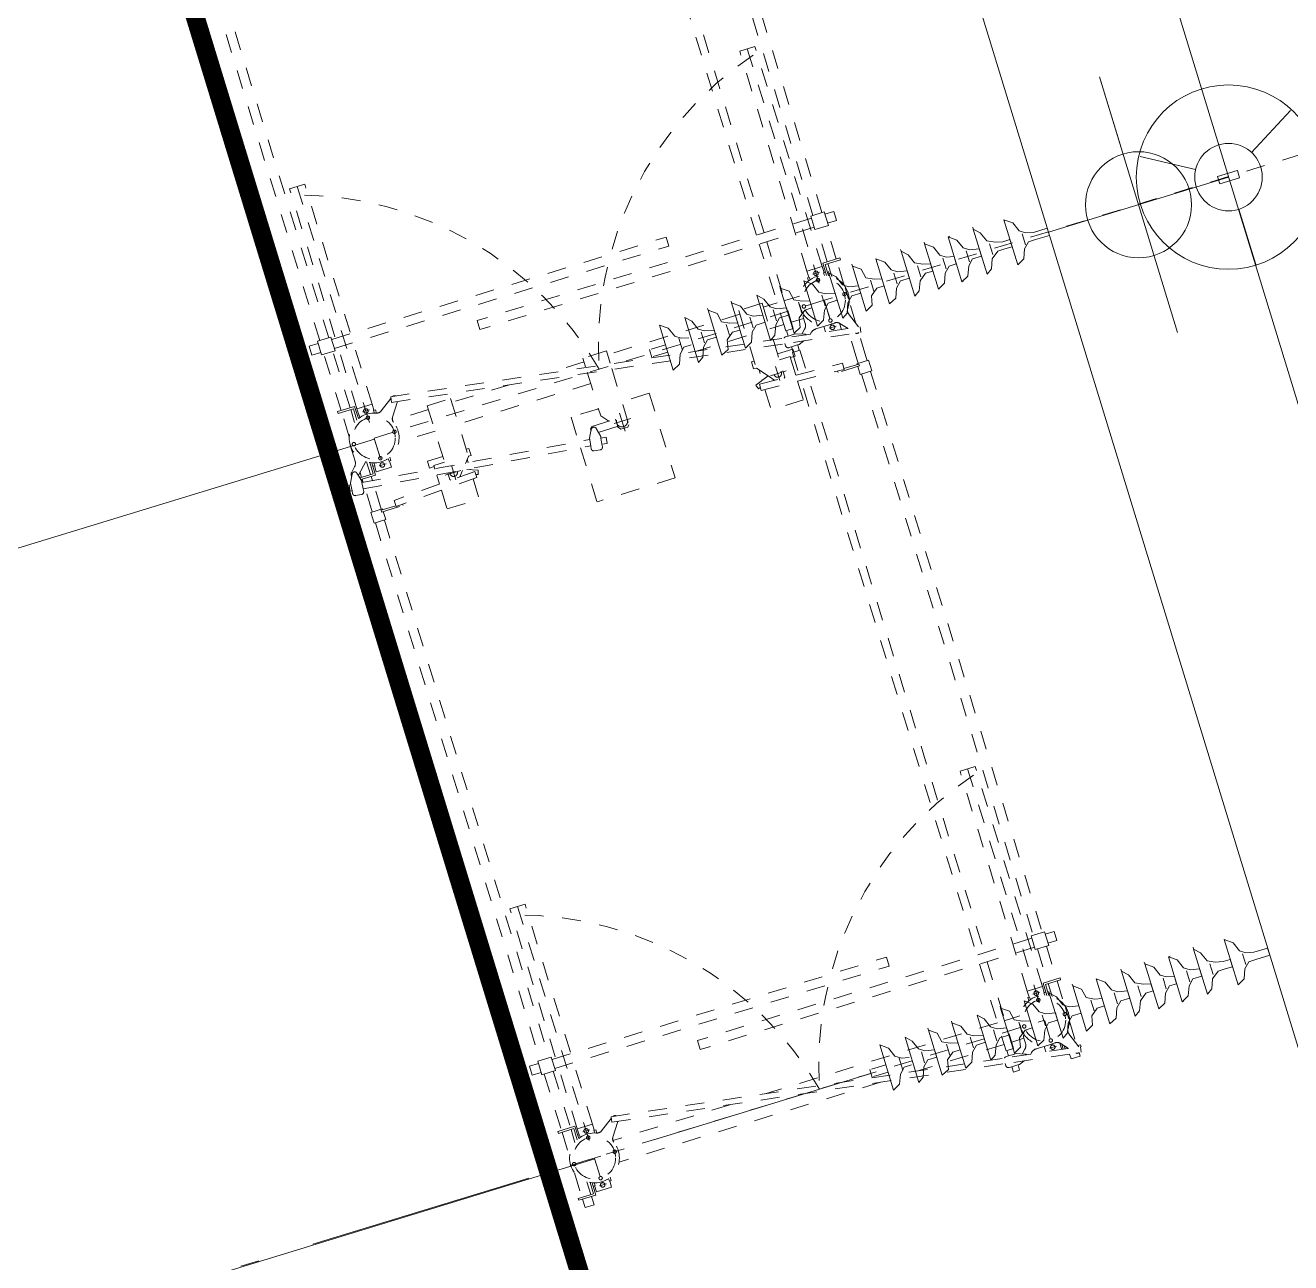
# Model space of a CAD drawing. Header units: metres. Extents: x 0 to 551036, y 0 to 1845929.
# Drawn here: x 547424.54 to 547431.26, y 1841944.17 to 1841950.75 of the extents above; entities that cross this region are included whole.
import ezdxf
from ezdxf.enums import TextEntityAlignment as Align

# ---------------------------------------------------------------- set-up
doc = ezdxf.new("R2010")
doc.units = ezdxf.units.M
doc.header["$MEASUREMENT"] = 0
for name, pattern in [('02 Xref HH1 MBXD$0$HIDDEN', [0.375, 0.25, -0.125]), ('02 Xref HH1 NDK$0$HIDDEN', [0.375, 0.25, -0.125]), ('02 Xref KB1 MBTB$0$DASHED2', [0.375, 0.25, -0.125]), ('02 Xref KB1 MBTB$0$HIDDEN', [0.375, 0.25, -0.125]), ('02 Xref Nha dieu hanh$0$ACAD_ISO10W100', [18, 12, -3, 0, -3])]:
    doc.linetypes.add(name, pattern=pattern)
doc.layers.get('Defpoints').update_dxf_attribs({"lineweight": 0})
doc.layers.add('_0', color=7, linetype='Continuous', lineweight=0)
doc.layers.add('Level 49', color=7, linetype='Continuous', lineweight=0)
doc.styles.get("Standard").update_dxf_attribs({"font": '', "height": 4})
doc.styles.add('SXHZ', font='simplex.shx', dxfattribs={"width": 0.6, "bigfont": 'bigfont.shx'})
doc.styles.get('Standard').set_extended_font_data('.VnArial')
doc.dimstyles.new('ISO-25-Linear', dxfattribs={"dimscale": 300, "dimtxt": 2.5, "dimasz": 2.5, "dimexe": 1.5, "dimexo": 1.5, "dimgap": 1.5, "dimtad": 1, "dimdec": 0, "dimdsep": 46, "dimtxsty": 'SXHZ', "dimcen": 3, "dimclrt": 1, "dimaunit": 1, "dimadec": 0, "dimazin": 0, "dimtp": 0.06, "dimtfac": 0.5, "dimtdec": 0, "dimtmove": 2, "dimatfit": 3, "dimfxl": 1, "dimtolj": 1, "dimarcsym": 0})

# ---------------------------------------------------------------- blocks, each defined once
blk = doc.blocks.new('02 Xref KB1 MBTB$0$X220 NC')
at = {"color": 0, "linetype": 'ByBlock', "lineweight": -2}
for p, q in [((37516403, -1534182), (37516403, -1374182)), ((37526403, -1534182), (37526403, -1374182))]:
    blk.add_line(p, q, dxfattribs=at)
at = {"flags": 128}
for points in [[(37521403, -1450899), (37521403, -1447081), (37521403, -1461283)], [(37526403, -1454182), (37516403, -1454182)]]:
    blk.add_lwpolyline(points, dxfattribs=at)
blk = doc.blocks.new('02 Xref KB1 MBTB$0$CSV220')
at = {"color": 0, "linetype": 'ByBlock', "lineweight": -2}
for p, q in [((5325420, 223916), (5322804, 225437)), ((5328528, 223906), (5331162, 225437)), ((5326419, 223215), (5326426, 223222)), ((5326419, 222815), (5326419, 223215)), ((5326426, 223222), (5327516, 223222)), ((5326971, 223222), (5326971, 222808)), ((5327516, 223222), (5327523, 223215)), ((5327523, 222815), (5327523, 223215)), ((5326419, 222815), (5326426, 222808)), ((5326426, 222808), (5327516, 222808)), ((5327516, 222808), (5327523, 222815)), ((5326995, 221221), (5326995, 218156))]:
    blk.add_line(p, q, dxfattribs=at)
for radius in [4899, 1794]:
    blk.add_circle((5326971, 223015), radius, dxfattribs=at)
blk = doc.blocks.new('ylp1')
at = {"color": 251, "linetype": '02 Xref HH1 NDK$0$HIDDEN', "lineweight": -2, "ltscale": 2000}
for p, q in [((1205986, 3175891, 0), (1205975, 3175792, 0)), ((1206324, 3175855, 0), (1205986, 3175891, 0)), ((1166415, 3175298, 0), (1166415, 3174348, 0)), ((1166515, 3175298, 0), (1166415, 3175298, 0)), ((1166515, 3175298, 0), (1166515, 3174448, 0)), ((1170132, 3175298, 0), (1170132, 3174448, 0)), ((1170132, 3175298, 0), (1170232, 3175298, 0)), ((1170232, 3175298, 0), (1170232, 3174348, 0)), ((1173364, 3174473, 0), (1173364, 3175223, 0)), ((1173364, 3175223, 0), (1174114, 3175223, 0)), ((1173489, 3175723, 0), (1173489, 3175223, 0)), ((1173489, 3175723, 0), (1173989, 3175723, 0)), ((1173989, 3175723, 0), (1173989, 3175223, 0)), ((1174114, 3174473, 0), (1174114, 3175223, 0)), ((1205682, 3175683, 0), (1205647, 3175365, 0)), ((1205913, 3175195, 0), (1205771, 3175210, 0)), ((1205978, 3175792, 0), (1205836, 3175807, 0)), ((1206311, 3175755, 0), (1205978, 3175792, 0)), ((1206391, 3175744, 0), (1206309, 3175753, 0)), ((1206324, 3175855, 0), (1206313, 3175755, 0)), ((1206624, 3175224, 0), (1206328, 3175150, 0)), ((1206740, 3175574, 0), (1206393, 3175746, 0)), ((1206802, 3175268, 0), (1206624, 3175224, 0)), ((1207256, 3174633, 0), (1206670, 3175219, 0)), ((1206830, 3175529, 0), (1206740, 3175574, 0)), ((1207164, 3175290, 0), (1206909, 3175545, 0)), ((1210132, 3175298, 0), (1210132, 3174448, 0)), ((1210132, 3175298, 0), (1210232, 3175298, 0)), ((1210232, 3175298, 0), (1210232, 3174348, 0)), ((1213364, 3174473, 0), (1213364, 3175223, 0)), ((1213364, 3175223, 0), (1214114, 3175223, 0)), ((1213489, 3175723, 0), (1213489, 3175223, 0)), ((1213489, 3175723, 0), (1213989, 3175723, 0)), ((1213989, 3175723, 0), (1213989, 3175223, 0)), ((1214114, 3174473, 0), (1214114, 3175223, 0)), ((1165948, 3174598, 0), (1165948, 3175098, 0)), ((1166415, 3175098, 0), (1165948, 3175098, 0)), ((1166415, 3174598, 0), (1165948, 3174598, 0)), ((1167884, 3175098, 0), (1166515, 3175098, 0)), ((1167231, 3174598, 0), (1166515, 3174598, 0)), ((1168324, 3175199, 0), (1168324, 3148848, 0)), ((1170132, 3175098, 0), (1168763, 3175098, 0)), ((1170132, 3174598, 0), (1169416, 3174598, 0)), ((1173364, 3175098, 0), (1170232, 3175098, 0)), ((1173364, 3174598, 0), (1170232, 3174598, 0)), ((1203994, 3175098, 0), (1174114, 3175098, 0)), ((1203994, 3174598, 0), (1174114, 3174598, 0)), ((1203993, 3175168, 0), (1203994, 3174528, 0)), ((1203993, 3175168, 0), (1204593, 3175168, 0)), ((1203994, 3174598, 0), (1203994, 3174598, 0)), ((1204444, 3174620, 0), (1204444, 3173430, 0)), ((1204444, 3174620, 0), (1204544, 3174620, 0)), ((1204544, 3174620, 0), (1204544, 3173792, 0)), ((1205906, 3175196, 0), (1204558, 3162968, 0)), ((1204593, 3175168, 0), (1204594, 3174528, 0)), ((1204593, 3175098, 0), (1205895, 3175098, 0)), ((1204594, 3174598, 0), (1205838, 3174598, 0)), ((1206244, 3175159, 0), (1204895, 3162920, 0)), ((1206246, 3175159, 0), (1205913, 3175195, 0)), ((1206181, 3174598, 0), (1206415, 3174598, 0)), ((1206237, 3175098, 0), (1206415, 3175098, 0)), ((1206328, 3175150, 0), (1206246, 3175159, 0)), ((1206415, 3175172, 0), (1206415, 3174348, 0)), ((1206515, 3175197, 0), (1206515, 3174448, 0)), ((1206515, 3175098, 0), (1206791, 3175098, 0)), ((1206515, 3174598, 0), (1207231, 3174598, 0)), ((1207447, 3175173, 0), (1208324, 3175173, 0)), ((1208763, 3175098, 0), (1210132, 3175098, 0)), ((1209416, 3174598, 0), (1210132, 3174598, 0)), ((1210232, 3175098, 0), (1213364, 3175098, 0)), ((1210232, 3174598, 0), (1213364, 3174598, 0)), ((1214114, 3175098, 0), (1246415, 3175098, 0)), ((1214114, 3174598, 0), (1246415, 3174598, 0)), ((1166415, 3174348, 0), (1167097, 3174348, 0)), ((1166515, 3174448, 0), (1167142, 3174448, 0)), ((1166574, 3174268, 0), (1166574, 3173428, 0)), ((1166574, 3174268, 0), (1166915, 3174268, 0)), ((1166824, 3174029, 0), (1166824, 3173644, 0)), ((1166824, 3174029, 0), (1166824, 3173644, 0)), ((1166824, 3174029, 0), (1166824, 3173644, 0)), ((1166915, 3174248, 0), (1166915, 3174348, 0)), ((1166915, 3174248, 0), (1167060, 3174248, 0)), ((1170132, 3174448, 0), (1169505, 3174448, 0)), ((1169732, 3174348, 0), (1169551, 3174348, 0)), ((1170232, 3174348, 0), (1169551, 3174348, 0)), ((1169732, 3174248, 0), (1169587, 3174248, 0)), ((1169732, 3174248, 0), (1169732, 3174348, 0)), ((1170074, 3174268, 0), (1169732, 3174268, 0)), ((1169824, 3174029, 0), (1169824, 3173644, 0)), ((1169824, 3174029, 0), (1169824, 3173644, 0)), ((1170074, 3174268, 0), (1170074, 3173428, 0)), ((1170074, 3174268, 0), (1182289, 3174268, 0)), ((1173364, 3174473, 0), (1174114, 3174473, 0)), ((1173489, 3174473, 0), (1173489, 3155898, 0)), ((1173989, 3174473, 0), (1173989, 3155898, 0)), ((1182289, 3174268, 0), (1182289, 3173428, 0)), ((1203994, 3174528, 0), (1204444, 3174528, 0)), ((1204544, 3174528, 0), (1204594, 3174528, 0)), ((1206415, 3174348, 0), (1207097, 3174348, 0)), ((1206515, 3174448, 0), (1207142, 3174448, 0)), ((1206574, 3174268, 0), (1206574, 3173428, 0)), ((1206574, 3174268, 0), (1206915, 3174268, 0)), ((1206824, 3174029, 0), (1206824, 3173644, 0)), ((1206824, 3174029, 0), (1206824, 3173644, 0)), ((1206824, 3174029, 0), (1206824, 3173644, 0)), ((1206915, 3174248, 0), (1206915, 3174348, 0)), ((1206915, 3174348, 0), (1207097, 3174348, 0)), ((1206915, 3174248, 0), (1207060, 3174248, 0)), ((1210132, 3174448, 0), (1209505, 3174448, 0)), ((1209732, 3174348, 0), (1209551, 3174348, 0)), ((1210232, 3174348, 0), (1209551, 3174348, 0)), ((1209732, 3174248, 0), (1209587, 3174248, 0)), ((1209732, 3174248, 0), (1209732, 3174348, 0)), ((1210074, 3174268, 0), (1209732, 3174268, 0)), ((1209824, 3174029, 0), (1209824, 3173644, 0)), ((1209824, 3174029, 0), (1209824, 3173644, 0)), ((1210074, 3174268, 0), (1210074, 3173428, 0)), ((1210074, 3174268, 0), (1222289, 3174268, 0)), ((1213364, 3174473, 0), (1214114, 3174473, 0)), ((1213489, 3174473, 0), (1213489, 3155898, 0)), ((1213989, 3174473, 0), (1213989, 3155898, 0)), ((1222289, 3174268, 0), (1222289, 3173428, 0)), ((1166574, 3173428, 0), (1166915, 3173428, 0)), ((1182289, 3173848, 0), (1166622, 3173848, 0)), ((1166915, 3173448, 0), (1167060, 3173448, 0)), ((1166915, 3173448, 0), (1166915, 3173348, 0)), ((1166915, 3173448, 0), (1166915, 3173348, 0)), ((1166915, 3173348, 0), (1167097, 3173348, 0)), ((1169732, 3173348, 0), (1169551, 3173348, 0)), ((1169732, 3173448, 0), (1169587, 3173448, 0)), ((1169732, 3173448, 0), (1169732, 3173348, 0)), ((1169732, 3173448, 0), (1169732, 3173348, 0)), ((1170074, 3173428, 0), (1169732, 3173428, 0)), ((1170074, 3173428, 0), (1182289, 3173428, 0)), ((1204521, 3173430, 0), (1204444, 3173430, 0)), ((1204503, 3173790, 0), (1204840, 3173806, 0)), ((1204726, 3169241, 0), (1204503, 3173790, 0)), ((1205063, 3169257, 0), (1204840, 3173806, 0)), ((1210175, 3173848, 0), (1206467, 3173848, 0)), ((1206574, 3173428, 0), (1206915, 3173428, 0)), ((1222289, 3173848, 0), (1206622, 3173848, 0)), ((1206915, 3173448, 0), (1207060, 3173448, 0)), ((1206915, 3173448, 0), (1206915, 3173348, 0)), ((1206915, 3173448, 0), (1206915, 3173348, 0)), ((1206915, 3173348, 0), (1207097, 3173348, 0)), ((1208321, 3173848, 0), (1208324, 3148848, 0)), ((1209732, 3173348, 0), (1209551, 3173348, 0)), ((1209732, 3173448, 0), (1209587, 3173448, 0)), ((1209732, 3173448, 0), (1209732, 3173348, 0)), ((1209732, 3173448, 0), (1209732, 3173348, 0)), ((1210074, 3173428, 0), (1209732, 3173428, 0)), ((1210074, 3173428, 0), (1222289, 3173428, 0)), ((1167724, 3158143, 0), (1167724, 3172667, 0)), ((1168924, 3166145, 0), (1168924, 3172640, 0)), ((1169099, 3172587, 0), (1169815, 3172092, 0)), ((1169585, 3173073, 0), (1170063, 3172380, 0)), ((1207724, 3170648, 0), (1207724, 3172667, 0)), ((1208924, 3170648, 0), (1208924, 3172640, 0)), ((1209099, 3172587, 0), (1209815, 3172092, 0)), ((1209585, 3173073, 0), (1210063, 3172380, 0)), ((1169863, 3172410, 0), (1166662, 3151064, 0)), ((1170160, 3172366, 0), (1166965, 3151064, 0)), ((1169863, 3172410, 0), (1170160, 3172366, 0)), ((1209863, 3172410, 0), (1206662, 3151064, 0)), ((1210160, 3172366, 0), (1206965, 3151064, 0)), ((1209863, 3172410, 0), (1210160, 3172366, 0)), ((1204628, 3171243, 0), (1203584, 3171243, 0)), ((1203584, 3171243, 0), (1203584, 3169453, 0)), ((1205458, 3171243, 0), (1204965, 3171243, 0)), ((1206004, 3171243, 0), (1205800, 3171243, 0)), ((1205934, 3171243, 0), (1205934, 3171498, 0)), ((1205934, 3171498, 0), (1206324, 3171498, 0)), ((1206004, 3170648, 0), (1206004, 3171243, 0)), ((1206324, 3170648, 0), (1206324, 3171498, 0)), ((1205039, 3170648, 0), (1204996, 3170606, 0)), ((1205390, 3170648, 0), (1205039, 3170648, 0)), ((1205324, 3170817, 0), (1205324, 3169956, 0)), ((1209139, 3170648, 0), (1205732, 3170648, 0)), ((1209139, 3170648, 0), (1209139, 3169348, 0)), ((1204932, 3170348, 0), (1205723, 3170348, 0)), ((1205301, 3169868, 0), (1205021, 3170104, 0)), ((1204716, 3169453, 0), (1203584, 3169453, 0)), ((1204726, 3169241, 0), (1205063, 3169257, 0)), ((1204889, 3169249, 0), (1204849, 3169140, 0)), ((1205274, 3169627, 0), (1205068, 3169060, 0)), ((1205254, 3169453, 0), (1205211, 3169453, 0)), ((1205796, 3169453, 0), (1205596, 3169453, 0)), ((1205921, 3169348, 0), (1205614, 3169606, 0)), ((1209139, 3169348, 0), (1205921, 3169348, 0)), ((1205934, 3169348, 0), (1205934, 3169198, 0)), ((1205934, 3169198, 0), (1206324, 3169198, 0)), ((1206324, 3169198, 0), (1206324, 3169348, 0)), ((1207724, 3161998, 0), (1207724, 3169348, 0)), ((1208924, 3166145, 0), (1208924, 3169348, 0)), ((1204849, 3169140, 0), (1205068, 3169060, 0)), ((1172189, 3166798, 0), (1172689, 3166798, 0)), ((1172189, 3148223, 0), (1172189, 3166798, 0)), ((1172689, 3148223, 0), (1172689, 3166798, 0)), ((1212189, 3166798, 0), (1212689, 3166798, 0)), ((1212189, 3148223, 0), (1212189, 3166798, 0)), ((1212689, 3148223, 0), (1212689, 3166798, 0)), ((1168924, 3151273, 0), (1168924, 3164122, 0)), ((1201614, 3159178, 0), (1201614, 3163488, 0)), ((1204620, 3163518, 0), (1201634, 3163518, 0)), ((1206324, 3163518, 0), (1204962, 3163518, 0)), ((1206324, 3161998, 0), (1206324, 3163518, 0)), ((1208924, 3161998, 0), (1208924, 3163772, 0)), ((1208924, 3161998, 0), (1208924, 3163772, 0)), ((1204247, 3162870, 0), (1204202, 3162553, 0)), ((1204546, 3162969, 0), (1204405, 3162989, 0)), ((1204878, 3162923, 0), (1204546, 3162969, 0)), ((1204959, 3162911, 0), (1204878, 3162923, 0)), ((1205390, 3162681, 0), (1204959, 3162911, 0)), ((1205325, 3162708, 0), (1205424, 3162708, 0)), ((1205524, 3162608, 0), (1205424, 3162708, 0)), ((1205524, 3162608, 0), (1205524, 3161298, 0)), ((1204462, 3162375, 0), (1204321, 3162395, 0)), ((1204460, 3162376, 0), (1204422, 3162104, 0)), ((1204758, 3162057, 0), (1204422, 3162104, 0)), ((1204794, 3162329, 0), (1204462, 3162375, 0)), ((1204797, 3162328, 0), (1204758, 3162057, 0)), ((1204876, 3162317, 0), (1204794, 3162329, 0)), ((1205353, 3162420, 0), (1204876, 3162317, 0)), ((1205124, 3162335, 0), (1205124, 3161298, 0)), ((1205921, 3161998, 0), (1205524, 3161665, 0)), ((1208354, 3161998, 0), (1205921, 3161998, 0)), ((1209139, 3161998, 0), (1208658, 3161998, 0)), ((1209139, 3160698, 0), (1209139, 3161998, 0)), ((1205124, 3161329, 0), (1204939, 3161174, 0)), ((1204939, 3160798, 0), (1204939, 3161174, 0)), ((1205524, 3161298, 0), (1205124, 3161298, 0)), ((1205324, 3161429, 0), (1205324, 3160514, 0)), ((1204766, 3160998, 0), (1205775, 3160998, 0)), ((1205039, 3160698, 0), (1204939, 3160798, 0)), ((1208159, 3160698, 0), (1205039, 3160698, 0)), ((1206324, 3159178, 0), (1206324, 3160698, 0)), ((1209139, 3160698, 0), (1208463, 3160698, 0)), ((1208924, 3153348, 0), (1208924, 3160698, 0)), ((1206324, 3159178, 0), (1201614, 3159178, 0)), ((1167724, 3151273, 0), (1167724, 3156120, 0)), ((1173489, 3155898, 0), (1173989, 3155898, 0)), ((1207724, 3153348, 0), (1207724, 3156120, 0)), ((1213489, 3155898, 0), (1213989, 3155898, 0)), ((1204716, 3153243, 0), (1203584, 3153243, 0)), ((1203584, 3151453, 0), (1203584, 3153243, 0)), ((1204726, 3153456, 0), (1204503, 3148907, 0)), ((1204726, 3153456, 0), (1205063, 3153439, 0)), ((1205063, 3153439, 0), (1204840, 3148891, 0)), ((1204849, 3153557, 0), (1205068, 3153636, 0)), ((1204889, 3153448, 0), (1204849, 3153557, 0)), ((1205348, 3152867, 0), (1205068, 3153636, 0)), ((1205254, 3153243, 0), (1205211, 3153243, 0)), ((1205921, 3153348, 0), (1205301, 3152828, 0)), ((1205796, 3153243, 0), (1205596, 3153243, 0)), ((1209139, 3153348, 0), (1205921, 3153348, 0)), ((1205934, 3153348, 0), (1205934, 3153498, 0)), ((1205934, 3153498, 0), (1206324, 3153498, 0)), ((1206324, 3153498, 0), (1206324, 3153348, 0)), ((1209139, 3152048, 0), (1209139, 3153348, 0)), ((1205301, 3152828, 0), (1205021, 3152593, 0)), ((1205324, 3151880, 0), (1205324, 3152741, 0)), ((1204932, 3152348, 0), (1205723, 3152348, 0)), ((1205039, 3152048, 0), (1204996, 3152091, 0)), ((1205390, 3152048, 0), (1205039, 3152048, 0)), ((1209139, 3152048, 0), (1205390, 3152048, 0)), ((1206004, 3152048, 0), (1206004, 3151453, 0)), ((1206324, 3152048, 0), (1206324, 3151198, 0)), ((1207724, 3151273, 0), (1207724, 3152048, 0)), ((1208924, 3151273, 0), (1208924, 3152048, 0)), ((1166662, 3151064, 0), (1166125, 3147483, 0)), ((1166468, 3151239, 0), (1166168, 3151239, 0)), ((1166168, 3150889, 0), (1166168, 3151239, 0)), ((1166965, 3151064, 0), (1166422, 3147438, 0)), ((1166468, 3151231, 0), (1166468, 3151374, 0)), ((1166468, 3150896, 0), (1166468, 3151231, 0)), ((1166608, 3151514, 0), (1166730, 3151514, 0)), ((1167068, 3151231, 0), (1167068, 3151374, 0)), ((1167368, 3151239, 0), (1167068, 3151239, 0)), ((1167068, 3150896, 0), (1167068, 3151231, 0)), ((1167368, 3150855, 0), (1167368, 3151273, 0)), ((1172189, 3151273, 0), (1167368, 3151273, 0)), ((1206168, 3151273, 0), (1172689, 3151273, 0)), ((1204628, 3151453, 0), (1203584, 3151453, 0)), ((1205800, 3151453, 0), (1204965, 3151453, 0)), ((1206004, 3151453, 0), (1205800, 3151453, 0)), ((1205934, 3151453, 0), (1205934, 3151198, 0)), ((1205934, 3151198, 0), (1206324, 3151198, 0)), ((1206662, 3151064, 0), (1206125, 3147483, 0)), ((1206168, 3150855, 0), (1206168, 3151273, 0)), ((1206468, 3151239, 0), (1206168, 3151239, 0)), ((1206965, 3151064, 0), (1206422, 3147438, 0)), ((1206468, 3151231, 0), (1206468, 3151374, 0)), ((1206468, 3150896, 0), (1206468, 3151231, 0)), ((1206608, 3151514, 0), (1206730, 3151514, 0)), ((1207068, 3151231, 0), (1207068, 3151374, 0)), ((1207368, 3151239, 0), (1207068, 3151239, 0)), ((1207068, 3150896, 0), (1207068, 3151231, 0)), ((1207368, 3150855, 0), (1207368, 3151273, 0)), ((1207368, 3151273, 0), (1212189, 3151273, 0)), ((1212689, 3151273, 0), (1246168, 3151273, 0)), ((1166468, 3150889, 0), (1166168, 3150889, 0)), ((1166468, 3150814, 0), (1166468, 3150896, 0)), ((1166579, 3150511, 0), (1166468, 3150814, 0)), ((1166899, 3150356, 0), (1167068, 3150814, 0)), ((1167164, 3150290, 0), (1166953, 3150502, 0)), ((1167068, 3150814, 0), (1167068, 3150896, 0)), ((1167368, 3150889, 0), (1167068, 3150889, 0)), ((1172189, 3150855, 0), (1167368, 3150855, 0)), ((1167724, 3150173, 0), (1167724, 3150855, 0)), ((1168924, 3150030, 0), (1168924, 3150855, 0)), ((1206168, 3150855, 0), (1172689, 3150855, 0)), ((1206468, 3150889, 0), (1206168, 3150889, 0)), ((1206468, 3150814, 0), (1206468, 3150896, 0)), ((1206579, 3150511, 0), (1206468, 3150814, 0)), ((1206899, 3150356, 0), (1207068, 3150814, 0)), ((1207164, 3150290, 0), (1206953, 3150502, 0)), ((1207068, 3150814, 0), (1207068, 3150896, 0)), ((1207368, 3150889, 0), (1207068, 3150889, 0)), ((1207368, 3150855, 0), (1212189, 3150855, 0)), ((1207724, 3150173, 0), (1207724, 3150855, 0)), ((1208924, 3150030, 0), (1208924, 3150855, 0)), ((1212689, 3150855, 0), (1246168, 3150855, 0)), ((1166881, 3150008, 0), (1166817, 3150072, 0)), ((1166999, 3149725, 0), (1166999, 3148848, 0)), ((1167447, 3150173, 0), (1167785, 3150173, 0)), ((1167913, 3150108, 0), (1167891, 3150129, 0)), ((1206881, 3150008, 0), (1206817, 3150072, 0)), ((1206999, 3149725, 0), (1206999, 3148848, 0)), ((1207447, 3150173, 0), (1207785, 3150173, 0)), ((1207913, 3150108, 0), (1207891, 3150129, 0)), ((1166696, 3149268, 0), (1166999, 3149268, 0)), ((1166824, 3149029, 0), (1166824, 3148644, 0)), ((1166824, 3149029, 0), (1166824, 3148644, 0)), ((1166824, 3149029, 0), (1166824, 3148644, 0)), ((1169732, 3149348, 0), (1169551, 3149348, 0)), ((1169732, 3149248, 0), (1169587, 3149248, 0)), ((1169732, 3149248, 0), (1169732, 3149348, 0)), ((1170074, 3149268, 0), (1169732, 3149268, 0)), ((1169824, 3149029, 0), (1169824, 3148644, 0)), ((1169824, 3149029, 0), (1169824, 3148644, 0)), ((1170074, 3149268, 0), (1170074, 3148428, 0)), ((1170074, 3149268, 0), (1182289, 3149268, 0)), ((1182289, 3149268, 0), (1182289, 3148428, 0)), ((1204444, 3148076, 0), (1204444, 3149267, 0)), ((1204521, 3149267, 0), (1204444, 3149267, 0)), ((1206696, 3149268, 0), (1206999, 3149268, 0)), ((1206824, 3149029, 0), (1206824, 3148644, 0)), ((1206824, 3149029, 0), (1206824, 3148644, 0)), ((1206824, 3149029, 0), (1206824, 3148644, 0)), ((1209732, 3149348, 0), (1209551, 3149348, 0)), ((1209732, 3149248, 0), (1209587, 3149248, 0)), ((1209732, 3149248, 0), (1209732, 3149348, 0)), ((1210074, 3149268, 0), (1209732, 3149268, 0)), ((1209824, 3149029, 0), (1209824, 3148644, 0)), ((1209824, 3149029, 0), (1209824, 3148644, 0)), ((1210074, 3149268, 0), (1210074, 3148428, 0)), ((1210074, 3149268, 0), (1222289, 3149268, 0)), ((1222289, 3149268, 0), (1222289, 3148428, 0)), ((1166908, 3148413, 0), (1166517, 3148075, 0)), ((1166558, 3148348, 0), (1166833, 3148348, 0)), ((1166574, 3148428, 0), (1166924, 3148428, 0)), ((1182289, 3148848, 0), (1166622, 3148848, 0)), ((1169732, 3148348, 0), (1169551, 3148348, 0)), ((1170232, 3148348, 0), (1169551, 3148348, 0)), ((1169732, 3148448, 0), (1169587, 3148448, 0)), ((1169732, 3148448, 0), (1169732, 3148348, 0)), ((1170074, 3148428, 0), (1169732, 3148428, 0)), ((1170074, 3148428, 0), (1182289, 3148428, 0)), ((1170232, 3147398, 0), (1170232, 3148348, 0)), ((1204503, 3148907, 0), (1204840, 3148891, 0)), ((1204544, 3148076, 0), (1204544, 3148905, 0)), ((1206908, 3148413, 0), (1206517, 3148075, 0)), ((1206574, 3148428, 0), (1206924, 3148428, 0)), ((1206615, 3148428, 0), (1206665, 3148428, 0)), ((1210267, 3148848, 0), (1206622, 3148848, 0)), ((1222289, 3148848, 0), (1206622, 3148848, 0)), ((1209732, 3148348, 0), (1209551, 3148348, 0)), ((1210232, 3148348, 0), (1209551, 3148348, 0)), ((1209732, 3148448, 0), (1209587, 3148448, 0)), ((1209732, 3148448, 0), (1209732, 3148348, 0)), ((1210074, 3148428, 0), (1209732, 3148428, 0)), ((1210074, 3148428, 0), (1222289, 3148428, 0)), ((1210232, 3147398, 0), (1210232, 3148348, 0)), ((1166217, 3148098, 0), (1165948, 3148098, 0)), ((1165948, 3148098, 0), (1165948, 3147598, 0)), ((1167257, 3147821, 0), (1166434, 3147520, 0)), ((1166543, 3148248, 0), (1166718, 3148248, 0)), ((1170132, 3148098, 0), (1169416, 3148098, 0)), ((1170132, 3148248, 0), (1169505, 3148248, 0)), ((1170132, 3147398, 0), (1170132, 3148248, 0)), ((1172064, 3148098, 0), (1170232, 3148098, 0)), ((1172064, 3148223, 0), (1172814, 3148223, 0)), ((1172064, 3148223, 0), (1172064, 3147473, 0)), ((1172814, 3148223, 0), (1172814, 3147473, 0)), ((1203994, 3148098, 0), (1172814, 3148098, 0)), ((1203993, 3147528, 0), (1203994, 3148168, 0)), ((1203994, 3148168, 0), (1204444, 3148168, 0)), ((1203994, 3148098, 0), (1203994, 3148098, 0)), ((1204444, 3148076, 0), (1204544, 3148076, 0)), ((1204544, 3148168, 0), (1204594, 3148168, 0)), ((1204593, 3147528, 0), (1204594, 3148168, 0)), ((1204823, 3148098, 0), (1204594, 3148098, 0)), ((1204823, 3148098, 0), (1206217, 3148098, 0)), ((1207257, 3147821, 0), (1206434, 3147520, 0)), ((1209416, 3148098, 0), (1210132, 3148098, 0)), ((1210132, 3148248, 0), (1209505, 3148248, 0)), ((1210132, 3147398, 0), (1210132, 3148248, 0)), ((1210232, 3148098, 0), (1212064, 3148098, 0)), ((1212064, 3148223, 0), (1212064, 3147473, 0)), ((1212064, 3148223, 0), (1212814, 3148223, 0)), ((1212814, 3148223, 0), (1212814, 3147473, 0)), ((1212814, 3148098, 0), (1246217, 3148098, 0)), ((1166142, 3147598, 0), (1165948, 3147598, 0)), ((1166125, 3147483, 0), (1166422, 3147438, 0)), ((1166415, 3147398, 0), (1166415, 3147439, 0)), ((1166515, 3147398, 0), (1166415, 3147398, 0)), ((1166515, 3147398, 0), (1166515, 3147550, 0)), ((1167884, 3147598, 0), (1166648, 3147598, 0)), ((1170132, 3147598, 0), (1168763, 3147598, 0)), ((1170132, 3147398, 0), (1170232, 3147398, 0)), ((1172064, 3147598, 0), (1170232, 3147598, 0)), ((1172064, 3147473, 0), (1172814, 3147473, 0)), ((1172189, 3146973, 0), (1172189, 3147473, 0)), ((1172189, 3146973, 0), (1172689, 3146973, 0)), ((1172689, 3146973, 0), (1172689, 3147473, 0)), ((1203993, 3147598, 0), (1172814, 3147598, 0)), ((1203993, 3147528, 0), (1204593, 3147528, 0)), ((1204823, 3147598, 0), (1204593, 3147598, 0)), ((1204823, 3147598, 0), (1206142, 3147598, 0)), ((1206125, 3147483, 0), (1206422, 3147438, 0)), ((1206648, 3147598, 0), (1207884, 3147598, 0)), ((1208763, 3147598, 0), (1210132, 3147598, 0)), ((1210132, 3147398, 0), (1210232, 3147398, 0)), ((1210232, 3147598, 0), (1212064, 3147598, 0)), ((1212064, 3147473, 0), (1212814, 3147473, 0)), ((1212189, 3146973, 0), (1212189, 3147473, 0)), ((1212189, 3146973, 0), (1212689, 3146973, 0)), ((1212689, 3146973, 0), (1212689, 3147473, 0)), ((1212814, 3147598, 0), (1246142, 3147598, 0))]:
    blk.add_line(p, q, dxfattribs=at)
for centre, radius in [((1168324, 3173848, 0), 1125), ((1168324, 3174973, 0), 90), ((1208324, 3173848, 0), 1125), ((1208324, 3174973, 0), 90), ((1166824, 3173848, 0), 120), ((1167199, 3173848, 0), 90), ((1169449, 3173848, 0), 90), ((1169824, 3173848, 0), 120), ((1206824, 3173848, 0), 120), ((1207199, 3173848, 0), 90), ((1209449, 3173848, 0), 90), ((1209824, 3173848, 0), 120), ((1168324, 3172723, 0), 90), ((1208324, 3172723, 0), 90), ((1205324, 3160998, 0), 300), ((1168324, 3148848, 0), 1125), ((1168324, 3149973, 0), 90), ((1208324, 3148848, 0), 1125), ((1208324, 3149973, 0), 90), ((1166824, 3148848, 0), 120), ((1167199, 3148848, 0), 90), ((1169449, 3148848, 0), 90), ((1169824, 3148848, 0), 120), ((1206824, 3148848, 0), 120), ((1207199, 3148848, 0), 90), ((1209449, 3148848, 0), 90), ((1209824, 3148848, 0), 120), ((1168324, 3147723, 0), 90), ((1208324, 3147723, 0), 90)]:
    blk.add_circle(centre, radius, dxfattribs=at)
for centre, radius, start, end in [((1205786, 3175350, 0), 140, 173.79968, 263.79968), ((1205821, 3175668, 0), 140, 83.79968, 173.79968), ((1206803, 3175439, 0), 150, 44.99996, 120.42774), ((1206768, 3175404, 0), 140, 283.99682, 63.60241), ((1207447, 3175573, 0), 400, 225.00005, 270.00005), ((1168324, 3173848, 0), 1325, 338.13913, 291.86077), ((1208324, 3173848, 0), 1325, 338.13913, 291.86077), ((1164116, 3179433, 0), 18567, 283.09799, 343.13135), ((1204116, 3179433, 0), 18567, 283.09799, 343.13135), ((1169832, 3173243, 0), 300, 158.13913, 214.62962), ((1209832, 3173243, 0), 300, 158.13913, 214.62962), ((1168929, 3172340, 0), 300, 55.37038, 111.86077), ((1208929, 3172340, 0), 300, 55.37038, 111.86077), ((1169982, 3172190, 0), 175, 320.46836, 22.47454), ((1209982, 3172190, 0), 175, 320.46836, 22.47454), ((1205324, 3170348, 0), 200, 74.3056, 272.74084), ((1204341, 3162534, 0), 140, 172.00153, 262.00153), ((1204385, 3162851, 0), 140, 82.00153, 172.00153), ((1205324, 3162557, 0), 140, 282.19868, 61.80427), ((1164116, 3143264, 0), 18567, 16.86865, 76.90201), ((1204116, 3143264, 0), 18567, 16.86865, 76.90201), ((1205324, 3152348, 0), 200, 87.25916, 285.6944), ((1166608, 3151374, 0), 140, 90, 180), ((1166928, 3151374, 0), 140, 360, 45.07725), ((1206608, 3151374, 0), 140, 90, 180), ((1206928, 3151374, 0), 140, 360, 45.07725), ((1166768, 3150404, 0), 140, 305.58519, 339.80286), ((1206768, 3150404, 0), 140, 305.58519, 339.80286), ((1166599, 3149725, 0), 400, 359.99999, 45), ((1168324, 3148848, 0), 1325, 90, 187.36086), ((1167447, 3150573, 0), 400, 225, 270.00001), ((1167785, 3150023, 0), 150, 45, 90.00001), ((1168324, 3148848, 0), 1325, 270, 90), ((1206599, 3149725, 0), 400, 359.99999, 45), ((1208324, 3148848, 0), 1325, 90, 187.36086), ((1207447, 3150573, 0), 400, 225, 270.00001), ((1207785, 3150023, 0), 150, 45, 90.00001), ((1208324, 3148848, 0), 1325, 270, 90), ((1166712, 3148640, 0), 300, 310.87037, 7.36086), ((1206712, 3148640, 0), 300, 310.87037, 7.36086), ((1166303, 3147658, 0), 175, 140.46972, 202.47385), ((1167360, 3147540, 0), 300, 53.63923, 110.12962), ((1168324, 3148848, 0), 1325, 233.63923, 270), ((1206303, 3147658, 0), 175, 140.46972, 202.47385), ((1207360, 3147540, 0), 300, 53.63923, 110.12962), ((1208324, 3148848, 0), 1325, 233.63923, 270)]:
    blk.add_arc(centre, radius, start, end, dxfattribs=at)
blk = doc.blocks.new('cx')
at = {"linetype": 'Continuous', "lineweight": 0, "ltscale": 200}
for p, q in [((1168182, 3138867, 0), (1168182, 3138467, 0)), ((1168583, 3138867, 0), (1168583, 3138467, 0)), ((1208182, 3138867, 0), (1208182, 3138467, 0)), ((1208583, 3138867, 0), (1208583, 3138467, 0)), ((1248182, 3138868, 0), (1248182, 3138467, 0)), ((1248583, 3138868, 0), (1248583, 3138467, 0)), ((1168182, 3137164, 0), (1168182, 3136396, 0)), ((1168583, 3137164, 0), (1168583, 3136396, 0)), ((1208182, 3137164, 0), (1208182, 3136396, 0)), ((1208583, 3137164, 0), (1208583, 3136396, 0)), ((1248182, 3137164, 0), (1248182, 3136396, 0)), ((1248583, 3137164, 0), (1248583, 3136396, 0))]:
    blk.add_line(p, q, dxfattribs=at)
at = {"linetype": 'Continuous', "lineweight": 0, "ltscale": 200, "elevation": 0, "flags": 128}
for points in [[(1168154, 3158493), (1168599, 3158493)], [(1168182, 3157602), (1168182, 3158403)], [(1168583, 3157602), (1168583, 3158403)], [(1208154, 3158493), (1208599, 3158493)], [(1208182, 3157602), (1208182, 3158404)], [(1208583, 3157602), (1208583, 3158404)], [(1248154, 3158493), (1248599, 3158493)], [(1248182, 3157602), (1248182, 3158404)], [(1248583, 3157602), (1248583, 3158404)], [(1167180, 3157602), (1167381, 3157201), (1167881, 3157001), (1168182, 3156700), (1168182, 3156300)], [(1167180, 3157602), (1169685, 3157602)], [(1169685, 3157602), (1169384, 3157201), (1168883, 3157001), (1168683, 3156700), (1168583, 3156300)], [(1207180, 3157602), (1207381, 3157201), (1207881, 3157001), (1208182, 3156700), (1208182, 3156300)], [(1207180, 3157602), (1209685, 3157602)], [(1209685, 3157602), (1209384, 3157201), (1208883, 3157001), (1208683, 3156700), (1208583, 3156300)], [(1247180, 3157602), (1247381, 3157201), (1247881, 3157001), (1248182, 3156700), (1248182, 3156300)], [(1247180, 3157602), (1249685, 3157602)], [(1249685, 3157602), (1249384, 3157201), (1248883, 3157001), (1248683, 3156700), (1248583, 3156300)], [(1168711, 3156823), (1168043, 3156823)], [(1208711, 3156823), (1208043, 3156823)], [(1248711, 3156823), (1248043, 3156823)], [(1167180, 3156199), (1167381, 3155899), (1167881, 3155698), (1168182, 3155398), (1168182, 3154897)], [(1169685, 3156199), (1167180, 3156199)], [(1169685, 3156199), (1169384, 3155899), (1168883, 3155698), (1168683, 3155398), (1168583, 3154897)], [(1207180, 3156199), (1207381, 3155899), (1207881, 3155699), (1208182, 3155398), (1208182, 3154897)], [(1209685, 3156199), (1207180, 3156199)], [(1209685, 3156199), (1209384, 3155899), (1208883, 3155699), (1208683, 3155398), (1208583, 3154897)], [(1247180, 3156199), (1247381, 3155899), (1247881, 3155699), (1248182, 3155398), (1248182, 3154897)], [(1249685, 3156199), (1247180, 3156199)], [(1249685, 3156199), (1249384, 3155899), (1248883, 3155699), (1248683, 3155398), (1248583, 3154897)], [(1168683, 3155598), (1168082, 3155598)], [(1208683, 3155598), (1208082, 3155598)], [(1248683, 3155598), (1248082, 3155598)], [(1167180, 3154897), (1167381, 3154496), (1167881, 3154396), (1168182, 3153995), (1168182, 3153595)], [(1167180, 3154897), (1169685, 3154897)], [(1168583, 3154897), (1168182, 3154897)], [(1168583, 3154897), (1168182, 3154897)], [(1169685, 3154897), (1169384, 3154496), (1168883, 3154396), (1168683, 3153995), (1168583, 3153595)], [(1169685, 3154897), (1169785, 3154897)], [(1207180, 3154897), (1207381, 3154496), (1207881, 3154396), (1208182, 3153995), (1208182, 3153595)], [(1207180, 3154897), (1209685, 3154897)], [(1208583, 3154897), (1208182, 3154897)], [(1208583, 3154897), (1208182, 3154897)], [(1209685, 3154897), (1209384, 3154496), (1208883, 3154396), (1208683, 3153995), (1208583, 3153595)], [(1209685, 3154897), (1209785, 3154897)], [(1247180, 3154897), (1247381, 3154496), (1247881, 3154396), (1248182, 3153995), (1248182, 3153595)], [(1247180, 3154897), (1249685, 3154897)], [(1248583, 3154897), (1248182, 3154897)], [(1248583, 3154897), (1248182, 3154897)], [(1249685, 3154897), (1249384, 3154496), (1248883, 3154396), (1248683, 3153995), (1248583, 3153595)], [(1249685, 3154897), (1249785, 3154897)], [(1168683, 3154196), (1168082, 3154196)], [(1208683, 3154196), (1208082, 3154196)], [(1248683, 3154196), (1248082, 3154196)], [(1167180, 3153595), (1167381, 3153194), (1167881, 3152993), (1168182, 3152693), (1168182, 3152192)], [(1167180, 3153595), (1169685, 3153595)], [(1167180, 3153595), (1167280, 3153595)], [(1169685, 3153595), (1169384, 3153194), (1168883, 3152993), (1168683, 3152693), (1168583, 3152192)], [(1169685, 3153595), (1169785, 3153595)], [(1169685, 3153595), (1169785, 3153595)], [(1207180, 3153595), (1207381, 3153194), (1207881, 3152994), (1208182, 3152693), (1208182, 3152192)], [(1207180, 3153595), (1209685, 3153595)], [(1207180, 3153595), (1207280, 3153595)], [(1209685, 3153595), (1209384, 3153194), (1208883, 3152994), (1208683, 3152693), (1208583, 3152192)], [(1209685, 3153595), (1209785, 3153595)], [(1209685, 3153595), (1209785, 3153595)], [(1247180, 3153595), (1247381, 3153194), (1247881, 3152994), (1248182, 3152693), (1248182, 3152192)], [(1247180, 3153595), (1249685, 3153595)], [(1247180, 3153595), (1247280, 3153595)], [(1249685, 3153595), (1249384, 3153194), (1248883, 3152994), (1248683, 3152693), (1248583, 3152192)], [(1249685, 3153595), (1249785, 3153595)], [(1249685, 3153595), (1249785, 3153595)], [(1168683, 3152893), (1168082, 3152893)], [(1208683, 3152893), (1208082, 3152893)], [(1248683, 3152893), (1248082, 3152893)], [(1167180, 3152192), (1167381, 3151891), (1167881, 3151691), (1168182, 3151391), (1168182, 3150890)], [(1169685, 3152192), (1167180, 3152192)], [(1169685, 3152192), (1169384, 3151891), (1168883, 3151691), (1168683, 3151391), (1168583, 3150890)], [(1207180, 3152192), (1207381, 3151892), (1207881, 3151691), (1208182, 3151391), (1208182, 3150890)], [(1209685, 3152192), (1207180, 3152192)], [(1209685, 3152192), (1209384, 3151892), (1208883, 3151691), (1208683, 3151391), (1208583, 3150890)], [(1247180, 3152192), (1247381, 3151892), (1247881, 3151691), (1248182, 3151391), (1248182, 3150890)], [(1249685, 3152192), (1247180, 3152192)], [(1249685, 3152192), (1249384, 3151892), (1248883, 3151691), (1248683, 3151391), (1248583, 3150890)], [(1168683, 3151591), (1168082, 3151591)], [(1208683, 3151591), (1208082, 3151591)], [(1248683, 3151591), (1248082, 3151591)], [(1167180, 3150890), (1167381, 3150489), (1167881, 3150389), (1168182, 3149988), (1168182, 3149587)], [(1167180, 3150890), (1169685, 3150890)], [(1168583, 3150890), (1168182, 3150890)], [(1169685, 3150890), (1169384, 3150489), (1168883, 3150389), (1168683, 3149988), (1168583, 3149587)], [(1169685, 3150890), (1169785, 3150890)], [(1207180, 3150890), (1207381, 3150489), (1207881, 3150389), (1208182, 3149988), (1208182, 3149587)], [(1207180, 3150890), (1209685, 3150890)], [(1208583, 3150890), (1208182, 3150890)], [(1209685, 3150890), (1209384, 3150489), (1208883, 3150389), (1208683, 3149988), (1208583, 3149587)], [(1209685, 3150890), (1209785, 3150890)], [(1247180, 3150890), (1247381, 3150489), (1247881, 3150389), (1248182, 3149988), (1248182, 3149587)], [(1247180, 3150890), (1249685, 3150890)], [(1248583, 3150890), (1248182, 3150890)], [(1249685, 3150890), (1249384, 3150489), (1248883, 3150389), (1248683, 3149988), (1248583, 3149587)], [(1249685, 3150890), (1249785, 3150890)], [(1168683, 3150188), (1168082, 3150188)], [(1208683, 3150188), (1208082, 3150188)], [(1248683, 3150188), (1248082, 3150188)], [(1167180, 3149587), (1167381, 3149186), (1167881, 3148986), (1168182, 3148686), (1168182, 3148185)], [(1169685, 3149587), (1167180, 3149587)], [(1169685, 3149587), (1169384, 3149186), (1168883, 3148986), (1168683, 3148686), (1168583, 3148185)], [(1207180, 3149587), (1207381, 3149187), (1207881, 3148986), (1208182, 3148686), (1208182, 3148185)], [(1209685, 3149587), (1207180, 3149587)], [(1209685, 3149587), (1209384, 3149187), (1208883, 3148986), (1208683, 3148686), (1208583, 3148185)], [(1247180, 3149587), (1247381, 3149187), (1247881, 3148986), (1248182, 3148686), (1248182, 3148185)], [(1249685, 3149587), (1247180, 3149587)], [(1249685, 3149587), (1249384, 3149187), (1248883, 3148986), (1248683, 3148686), (1248583, 3148185)], [(1168683, 3148886), (1168082, 3148886)], [(1208683, 3148886), (1208082, 3148886)], [(1248683, 3148886), (1248082, 3148886)], [(1167180, 3148185), (1167381, 3147884), (1167881, 3147684), (1168182, 3147383), (1168182, 3146882)], [(1167180, 3148185), (1169685, 3148185)], [(1168583, 3148185), (1168182, 3148185)], [(1168583, 3148185), (1168182, 3148185)], [(1169685, 3148185), (1169384, 3147884), (1168883, 3147684), (1168683, 3147383), (1168583, 3146882)], [(1169685, 3148185), (1169785, 3148185)], [(1207180, 3148185), (1207381, 3147884), (1207881, 3147684), (1208182, 3147383), (1208182, 3146882)], [(1207180, 3148185), (1209685, 3148185)], [(1208583, 3148185), (1208182, 3148185)], [(1208583, 3148185), (1208182, 3148185)], [(1209685, 3148185), (1209384, 3147884), (1208883, 3147684), (1208683, 3147383), (1208583, 3146882)], [(1209685, 3148185), (1209785, 3148185)], [(1247180, 3148185), (1247381, 3147884), (1247881, 3147684), (1248182, 3147383), (1248182, 3146882)], [(1247180, 3148185), (1249685, 3148185)], [(1248583, 3148185), (1248182, 3148185)], [(1248583, 3148185), (1248182, 3148185)], [(1249685, 3148185), (1249384, 3147884), (1248883, 3147684), (1248683, 3147383), (1248583, 3146882)], [(1249685, 3148185), (1249785, 3148185)], [(1168683, 3147584), (1168082, 3147584)], [(1208683, 3147584), (1208082, 3147584)], [(1248683, 3147584), (1248082, 3147584)], [(1167180, 3146882), (1167381, 3146481), (1167881, 3146381), (1168182, 3145981), (1168182, 3145580)], [(1167180, 3146882), (1169685, 3146882)], [(1167180, 3146882), (1167280, 3146882)], [(1169685, 3146882), (1169384, 3146481), (1168883, 3146381), (1168683, 3145981), (1168583, 3145580)], [(1169685, 3146882), (1169785, 3146882)], [(1169685, 3146882), (1169785, 3146882)], [(1207180, 3146882), (1207381, 3146482), (1207881, 3146381), (1208182, 3145981), (1208182, 3145580)], [(1207180, 3146882), (1209685, 3146882)], [(1207180, 3146882), (1207280, 3146882)], [(1209685, 3146882), (1209384, 3146482), (1208883, 3146381), (1208683, 3145981), (1208583, 3145580)], [(1209685, 3146882), (1209785, 3146882)], [(1209685, 3146882), (1209785, 3146882)], [(1247180, 3146882), (1247381, 3146482), (1247881, 3146381), (1248182, 3145981), (1248182, 3145580)], [(1247180, 3146882), (1249685, 3146882)], [(1247180, 3146882), (1247280, 3146882)], [(1249685, 3146882), (1249384, 3146482), (1248883, 3146381), (1248683, 3145981), (1248583, 3145580)], [(1249685, 3146882), (1249785, 3146882)], [(1249685, 3146882), (1249785, 3146882)], [(1168683, 3146181), (1168082, 3146181)], [(1208683, 3146181), (1208082, 3146181)], [(1248683, 3146181), (1248082, 3146181)], [(1167180, 3145580), (1167381, 3145179), (1167881, 3144979), (1168182, 3144678), (1168182, 3144177)], [(1169685, 3145580), (1167180, 3145580)], [(1169685, 3145580), (1169384, 3145179), (1168883, 3144979), (1168683, 3144678), (1168583, 3144177)], [(1207180, 3145580), (1207381, 3145179), (1207881, 3144979), (1208182, 3144678), (1208182, 3144177)], [(1209685, 3145580), (1207180, 3145580)], [(1209685, 3145580), (1209384, 3145179), (1208883, 3144979), (1208683, 3144678), (1208583, 3144177)], [(1247180, 3145580), (1247381, 3145179), (1247881, 3144979), (1248182, 3144678), (1248182, 3144177)], [(1249685, 3145580), (1247180, 3145580)], [(1249685, 3145580), (1249384, 3145179), (1248883, 3144979), (1248683, 3144678), (1248583, 3144177)], [(1168683, 3144879), (1168082, 3144879)], [(1208683, 3144879), (1208082, 3144879)], [(1248683, 3144879), (1248082, 3144879)], [(1167180, 3144177), (1167381, 3143877), (1167881, 3143676), (1168182, 3143276), (1168182, 3142875), (1168583, 3142875)], [(1167180, 3144177), (1169685, 3144177)], [(1168583, 3144177), (1168182, 3144177)], [(1168583, 3144177), (1168182, 3144177)], [(1169685, 3144177), (1169384, 3143877), (1168883, 3143676), (1168683, 3143276), (1168583, 3142875)], [(1169685, 3144177), (1169785, 3144177)], [(1207180, 3144177), (1207381, 3143877), (1207881, 3143676), (1208182, 3143276), (1208182, 3142875), (1208583, 3142875)], [(1207180, 3144177), (1209685, 3144177)], [(1208583, 3144177), (1208182, 3144177)], [(1208583, 3144177), (1208182, 3144177)], [(1209685, 3144177), (1209384, 3143877), (1208883, 3143676), (1208683, 3143276), (1208583, 3142875)], [(1209685, 3144177), (1209785, 3144177)], [(1247180, 3144177), (1247381, 3143877), (1247881, 3143676), (1248182, 3143276), (1248182, 3142875), (1248583, 3142875)], [(1247180, 3144177), (1249685, 3144177)], [(1248583, 3144177), (1248182, 3144177)], [(1248583, 3144177), (1248182, 3144177)], [(1249685, 3144177), (1249384, 3143877), (1248883, 3143676), (1248683, 3143276), (1248583, 3142875)], [(1249685, 3144177), (1249785, 3144177)], [(1168683, 3143576), (1168082, 3143576)], [(1208683, 3143576), (1208082, 3143576)], [(1248683, 3143576), (1248082, 3143576)], [(1167180, 3142875), (1167381, 3142474), (1167881, 3142274), (1168182, 3141973), (1168182, 3141572)], [(1167180, 3142875), (1169685, 3142875)], [(1169685, 3142875), (1169384, 3142474), (1168883, 3142274), (1168683, 3141973), (1168583, 3141572)], [(1169685, 3142875), (1169785, 3142875)], [(1207180, 3142875), (1207381, 3142474), (1207881, 3142274), (1208182, 3141973), (1208182, 3141572)], [(1207180, 3142875), (1209685, 3142875)], [(1209685, 3142875), (1209384, 3142474), (1208883, 3142274), (1208683, 3141973), (1208583, 3141572)], [(1209685, 3142875), (1209785, 3142875)], [(1247180, 3142875), (1247381, 3142474), (1247881, 3142274), (1248182, 3141973), (1248182, 3141573)], [(1247180, 3142875), (1249685, 3142875)], [(1249685, 3142875), (1249384, 3142474), (1248883, 3142274), (1248683, 3141973), (1248583, 3141573)], [(1249685, 3142875), (1249785, 3142875)], [(1168683, 3142174), (1168082, 3142174)], [(1208683, 3142174), (1208082, 3142174)], [(1248683, 3142174), (1248082, 3142174)], [(1167180, 3141472), (1167180, 3141572), (1169685, 3141572)], [(1167180, 3141572), (1167381, 3141172), (1167881, 3140971), (1168182, 3140671), (1168182, 3140170)], [(1168583, 3141572), (1168182, 3141572)], [(1169685, 3141572), (1169384, 3141172), (1168883, 3140971), (1168683, 3140671), (1168583, 3140170)], [(1169685, 3141472), (1169685, 3141572)], [(1207180, 3141472), (1207180, 3141572), (1209685, 3141572)], [(1207180, 3141572), (1207381, 3141172), (1207881, 3140971), (1208182, 3140671), (1208182, 3140170)], [(1208583, 3141572), (1208182, 3141572)], [(1209685, 3141572), (1209384, 3141172), (1208883, 3140971), (1208683, 3140671), (1208583, 3140170)], [(1209685, 3141472), (1209685, 3141572)], [(1247180, 3141472), (1247180, 3141573), (1249685, 3141573)], [(1247180, 3141573), (1247381, 3141172), (1247881, 3140971), (1248182, 3140671), (1248182, 3140170)], [(1248583, 3141573), (1248182, 3141573)], [(1249685, 3141573), (1249384, 3141172), (1248883, 3140971), (1248683, 3140671), (1248583, 3140170)], [(1249685, 3141472), (1249685, 3141573)], [(1168683, 3140871), (1168082, 3140871)], [(1208683, 3140871), (1208082, 3140871)], [(1248683, 3140871), (1248082, 3140871)], [(1167180, 3140170), (1167381, 3139869), (1167881, 3139669), (1168182, 3139268), (1168182, 3138867)], [(1167180, 3140170), (1169685, 3140170)], [(1168583, 3140170), (1168182, 3140170)], [(1169685, 3140170), (1169384, 3139869), (1168883, 3139669), (1168683, 3139268), (1168583, 3138867)], [(1169685, 3140170), (1169785, 3140170)], [(1207180, 3140170), (1207381, 3139869), (1207881, 3139669), (1208182, 3139268), (1208182, 3138867)], [(1207180, 3140170), (1209685, 3140170)], [(1208583, 3140170), (1208182, 3140170)], [(1209685, 3140170), (1209384, 3139869), (1208883, 3139669), (1208683, 3139268), (1208583, 3138867)], [(1209685, 3140170), (1209785, 3140170)], [(1247180, 3140170), (1247381, 3139869), (1247881, 3139669), (1248182, 3139268), (1248182, 3138868)], [(1247180, 3140170), (1249685, 3140170)], [(1248583, 3140170), (1248182, 3140170)], [(1249685, 3140170), (1249384, 3139869), (1248883, 3139669), (1248683, 3139268), (1248583, 3138868)], [(1249685, 3140170), (1249785, 3140170)], [(1168683, 3139569), (1168082, 3139569)], [(1208683, 3139569), (1208082, 3139569)], [(1248683, 3139569), (1248082, 3139569)], [(1169685, 3138467), (1167180, 3138467)], [(1167180, 3138467), (1167280, 3138467)], [(1167180, 3138467), (1167381, 3138066), (1167881, 3137866), (1168182, 3137565), (1168182, 3137164)], [(1168583, 3138467), (1168182, 3138467)], [(1169685, 3138467), (1169384, 3138066), (1168883, 3137866), (1168683, 3137565), (1168583, 3137164)], [(1209685, 3138467), (1207180, 3138467)], [(1207180, 3138467), (1207280, 3138467)], [(1207180, 3138467), (1207381, 3138066), (1207881, 3137866), (1208182, 3137565), (1208182, 3137164)], [(1208583, 3138467), (1208182, 3138467)], [(1209685, 3138467), (1209384, 3138066), (1208883, 3137866), (1208683, 3137565), (1208583, 3137164)], [(1249685, 3138467), (1247180, 3138467)], [(1247180, 3138467), (1247280, 3138467)], [(1247180, 3138467), (1247381, 3138066), (1247881, 3137866), (1248182, 3137565), (1248182, 3137164)], [(1248583, 3138467), (1248182, 3138467)], [(1249685, 3138467), (1249384, 3138066), (1248883, 3137866), (1248683, 3137565), (1248583, 3137164)], [(1168683, 3137765), (1168082, 3137765)], [(1208683, 3137765), (1208082, 3137765)], [(1248683, 3137766), (1248082, 3137766)], [(1168583, 3136396), (1168182, 3136396)], [(1208583, 3136396), (1208182, 3136396)], [(1248583, 3136396), (1248182, 3136396)]]:
    blk.add_lwpolyline(points, dxfattribs=at)
blk = doc.blocks.new('*D82')
at = {"transparency": 16777216}
for p, q in [((189654, 1447290), (189654, 1426405)), ((335654, 1447290), (335654, 1426405)), ((192654, 1426417), (332654, 1426417))]:
    blk.add_line(p, q, dxfattribs=at)
blk.add_solid([(192654, 1425917), (189654, 1426417), (192654, 1426917)], dxfattribs=at)
at = {"transparency": 16777216, "extrusion": (0, 0, -1)}
blk.add_solid([(-332654, 1426917), (-335654, 1426417), (-332654, 1425917)], dxfattribs=at)
at = {"layer": 'Defpoints', "transparency": 16777216}
for p in [(189654, 1447296), (335654, 1447296), (262654, 1426417), (335654, 1426417)]:
    blk.add_point(p, dxfattribs=at)
at = {"linetype": 'Continuous', "transparency": 16777216}
blk.add_text('146000', height=4000, dxfattribs=at).set_placement((252987, 1430417), align=Align.MIDDLE_LEFT)
blk = doc.blocks.new('svg')
dim = blk.add_linear_dim(base=(335653.8, 1426417.3, 25493260), p1=(189653.8, 1447296.3, 25493260), p2=(335653.8, 1447296.3, 25493260), text='\\H4000;<>', dimstyle='ISO-25-Linear', override={"dimscale": 1, "dimtxt": 4000, "dimasz": 3000, "dimexe": 12.5, "dimexo": 6.25, "dimgap": 2000, "dimdsep": 44, "dimtxsty": 'Standard', "dimcen": 25, "dimclrt": 0, "dimtmove": 0, "dimtolj": 0})
dim.commit()
dim.dimension.update_dxf_attribs({"geometry": '*D82', "text_midpoint": (262653.8, 1426417.3, 25493260)})
blk = doc.blocks.new('Substation')
at = {"linetype": '02 Xref Nha dieu hanh$0$ACAD_ISO10W100', "elevation": 0}
blk.add_lwpolyline([(3139264.34, 2124430.89), (3139264.324, 2124615.766)], dxfattribs=at)
at = {"color": 251, "linetype": '02 Xref KB1 MBTB$0$DASHED2', "ltscale": 2000, "elevation": 0}
for points in [[(3139264.287, 2124446.246), (3139264.324, 2124528.781)], [(3139304.284, 2124446.246), (3139304.284, 2124488.787)]]:
    blk.add_lwpolyline(points, dxfattribs=at)
at = {"color": 251, "linetype": '02 Xref KB1 MBTB$0$HIDDEN', "lineweight": 13, "ltscale": 5000, "const_width": 1, "elevation": 0}
blk.add_lwpolyline([(3139076.423, 2124448.787), (3139532.227, 2124448.788)], dxfattribs=at)
at = {"linetype": '02 Xref HH1 MBXD$0$HIDDEN', "elevation": 0}
blk.add_lwpolyline([(3139304.345, 2123971.339), (3139304.345, 2123928.787), (3139304.345, 2124421.246)], dxfattribs=at)
at = {"linetype": 'ByBlock', "lineweight": -2}
blk.add_circle((3139304.315, 2124403.793, 0), 2.817, dxfattribs=at)
at = {"linetype": '02 Xref HH1 MBXD$0$HIDDEN', "xscale": 0.001, "yscale": 0.001, "zscale": 0.001}
for name, p in [('ylp1', (3138096.022, 2121272.398, 0)), ('cx', (3138095.963, 2121272.398, 0))]:
    blk.add_blockref(name, p, dxfattribs=at)
at = {"linetype": 'ByBlock', "lineweight": -2, "xscale": 0.001, "yscale": 0.001, "zscale": 0.001, "rotation": 270}
blk.add_blockref('02 Xref KB1 MBTB$0$CSV220', (3139081.305, 2129725.765, 0), dxfattribs=at)
at = {"linetype": '02 Xref Nha dieu hanh$0$ACAD_ISO10W100', "xscale": 0.001, "yscale": -0.001, "zscale": 0.001, "rotation": 180}
blk.add_blockref('svg', (3139267.888, 2122243.087, -12746.63), dxfattribs=at)
at = {"layer": 'Level 49', "xscale": 0.001, "yscale": -0.001, "zscale": 0.001, "rotation": 89.99999999999999}
blk.add_blockref('02 Xref KB1 MBTB$0$X220 NC', (3140758.506, 2086882.391, 0), dxfattribs=at)

msp = doc.modelspace()

# ---------------------------------------------------------------- block references
at = {"layer": '_0', "xscale": 0.1, "yscale": 0.1, "zscale": 0.1, "rotation": 107.0123114188912}
msp.add_blockref('Substation', (842423.72785, 1603911.5666), dxfattribs=at)

doc.saveas('drawing.dxf')
